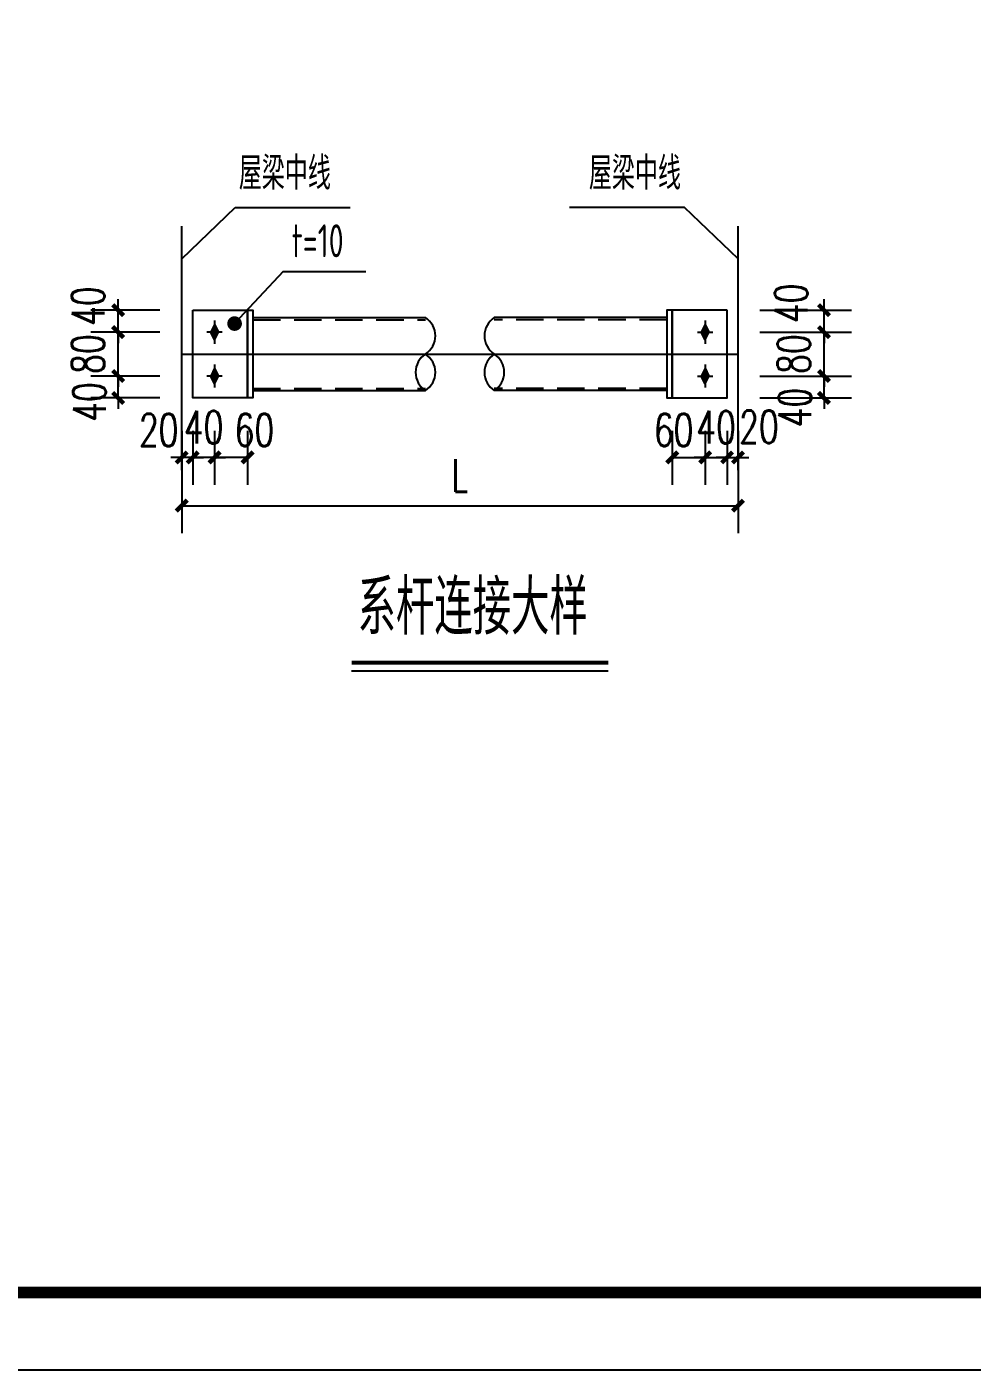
# Model space of a CAD drawing. Extents: x 180850 to 1400258, y 48356 to 327067.
# Drawn here: x 826690 to 843939, y 136382 to 160882 of the extents above; entities that cross this region are included whole.
import ezdxf
from ezdxf.enums import TextEntityAlignment as Align

# ---------------------------------------------------------------- set-up
doc = ezdxf.new("R2010")
doc.units = 0
doc.header["$LTSCALE"] = 1000
doc.linetypes.add('DASHED', pattern=[0.75, 0.5, -0.25])
for name, color, linetype in [('AXIS', 3, 'Continuous'), ('BOLT', 251, 'Continuous'), ('DOTE', 1, 'Continuous'), ('NUM', 7, 'Continuous'), ('PUB_TITLE', 4, 'Continuous'), ('PZ', 202, 'Continuous'), ('TEXT', 7, 'Continuous'), ('XG', 6, 'Continuous'), ('引出线', 3, 'Continuous')]:
    doc.layers.add(name, color=color, linetype=linetype)
doc.styles.add('_TCH_DIM_T3', font='SIMPLEX', dxfattribs={"width": 0.705882, "bigfont": 'GBCBIG'})
doc.styles.add('TSSD_Label', font='tssdeng.shx', dxfattribs={"width": 0.7, "bigfont": 'hztxt.shx'})
doc.dimstyles.new('TCH-200-1', dxfattribs={"dimtxt": 595, "dimasz": 200, "dimexe": 500, "dimexo": 600, "dimgap": 252.5, "dimtad": 1, "dimdec": 0, "dimzin": 0, "dimdsep": 46, "dimtxsty": '_TCH_DIM_T3', "dimblk": 'ARCHTICK', "dimcen": 0.09, "dimclrd": 3, "dimclre": 3, "dimclrt": 7, "dimazin": 2, "dimtfac": 1, "dimtdec": 0, "dimtix": 1, "dimtmove": 2, "dimatfit": 3, "dimfxl": 1, "dimtolj": 1, "dimtzin": 0, "dimarcsym": 0})

# ---------------------------------------------------------------- blocks, each defined once
blk = doc.blocks.new('_ArchTick')
at = {"color": 0, "linetype": 'ByBlock', "const_width": 0.4}
blk.add_lwpolyline([(-0.5, -0.5), (0.5, 0.5)], dxfattribs=at)
blk = doc.blocks.new('*D1631')
at = {"layer": 'AXIS', "color": 3, "lineweight": -2, "transparency": 16777216}
for p, q in [((828356, 155314), (828356, 155514)), ((829116, 155314), (827856, 155314)), ((828356, 154514), (828356, 155314)), ((829116, 154514), (827856, 154514)), ((828356, 154514), (828356, 154314))]:
    blk.add_line(p, q, dxfattribs=at)
at = {"layer": 'Defpoints', "color": 0, "transparency": 16777216}
for p in [(828356, 155314), (829716, 155314), (829716, 154514)]:
    blk.add_point(p, dxfattribs=at)
at = {"layer": 'AXIS', "color": 3, "lineweight": -2, "transparency": 16777216, "xscale": 200, "yscale": 200, "zscale": 200}
for p, rotation in [((828356, 155314), 270), ((828356, 154514), 90)]:
    blk.add_blockref('_ArchTick', p, dxfattribs=dict(at, rotation=rotation))
at = {"layer": 'AXIS', "color": 7, "transparency": 16777216, "insert": (827806, 154914), "char_height": 595, "attachment_point": 5, "rotation": 90, "style": '_TCH_DIM_T3'}
blk.add_mtext('\\A1;80', dxfattribs=at)
blk = doc.blocks.new('*D1632')
at = {"layer": 'AXIS', "color": 3, "lineweight": -2, "transparency": 16777216}
for p, q in [((828356, 155714), (828356, 155914)), ((829116, 155714), (827856, 155714)), ((828356, 155314), (828356, 155714)), ((829116, 155314), (827856, 155314)), ((828356, 155314), (828356, 155114))]:
    blk.add_line(p, q, dxfattribs=at)
at = {"layer": 'Defpoints', "color": 0, "transparency": 16777216}
for p in [(828356, 155714), (829716, 155714), (829716, 155314)]:
    blk.add_point(p, dxfattribs=at)
at = {"layer": 'AXIS', "color": 3, "lineweight": -2, "transparency": 16777216, "xscale": 200, "yscale": 200, "zscale": 200}
for p, rotation in [((828356, 155714), 270), ((828356, 155314), 90)]:
    blk.add_blockref('_ArchTick', p, dxfattribs=dict(at, rotation=rotation))
at = {"layer": 'AXIS', "color": 7, "transparency": 16777216, "insert": (827807, 155788), "char_height": 595, "attachment_point": 5, "rotation": 90, "style": '_TCH_DIM_T3'}
blk.add_mtext('\\A1;40', dxfattribs=at)
blk = doc.blocks.new('*D1633')
at = {"layer": 'AXIS', "color": 3, "lineweight": -2, "transparency": 16777216}
for p, q in [((828356, 154514), (828356, 154714)), ((829116, 154514), (827856, 154514)), ((828356, 154114), (828356, 154514)), ((829116, 154114), (827856, 154114)), ((828356, 154114), (828356, 153914))]:
    blk.add_line(p, q, dxfattribs=at)
at = {"layer": 'Defpoints', "color": 0, "transparency": 16777216}
for p in [(828356, 154514), (829716, 154514), (829716, 154114)]:
    blk.add_point(p, dxfattribs=at)
at = {"layer": 'AXIS', "color": 3, "lineweight": -2, "transparency": 16777216, "xscale": 200, "yscale": 200, "zscale": 200}
for p, rotation in [((828356, 154514), 270), ((828356, 154114), 90)]:
    blk.add_blockref('_ArchTick', p, dxfattribs=dict(at, rotation=rotation))
at = {"layer": 'AXIS', "color": 7, "transparency": 16777216, "insert": (827831, 154039), "char_height": 595, "attachment_point": 5, "rotation": 90, "style": '_TCH_DIM_T3'}
blk.add_mtext('\\A1;40', dxfattribs=at)
blk = doc.blocks.new('*D1634')
at = {"layer": 'AXIS', "color": 3, "lineweight": -2, "transparency": 16777216}
for p, q in [((829716, 153514), (829716, 152529)), ((830116, 153514), (830116, 152529)), ((829716, 153029), (829516, 153029)), ((830116, 153029), (829716, 153029)), ((830116, 153029), (830316, 153029))]:
    blk.add_line(p, q, dxfattribs=at)
at = {"layer": 'Defpoints', "color": 0, "transparency": 16777216}
for p in [(829716, 154114), (830116, 154114), (829716, 153029)]:
    blk.add_point(p, dxfattribs=at)
at = {"layer": 'AXIS', "color": 3, "lineweight": -2, "transparency": 16777216, "xscale": 200, "yscale": 200, "zscale": 200}
blk.add_blockref('_ArchTick', (829716, 153029), dxfattribs=at)
at = {"layer": 'AXIS', "color": 3, "lineweight": -2, "transparency": 16777216, "xscale": 200, "yscale": 200, "zscale": 200, "rotation": 180}
blk.add_blockref('_ArchTick', (830116, 153029), dxfattribs=at)
at = {"layer": 'AXIS', "color": 7, "transparency": 16777216, "insert": (829916, 153579), "char_height": 595, "attachment_point": 5, "style": '_TCH_DIM_T3'}
blk.add_mtext('\\A1;40', dxfattribs=at)
blk = doc.blocks.new('*D1635')
at = {"layer": 'AXIS', "color": 3, "lineweight": -2, "transparency": 16777216}
for p, q in [((829516, 153514), (829516, 152529)), ((829716, 153514), (829716, 152529)), ((829516, 153029), (829316, 153029)), ((829716, 153029), (829516, 153029)), ((829716, 153029), (829916, 153029))]:
    blk.add_line(p, q, dxfattribs=at)
at = {"layer": 'Defpoints', "color": 0, "transparency": 16777216}
for p in [(829516, 154114), (829716, 154114), (829516, 153029)]:
    blk.add_point(p, dxfattribs=at)
at = {"layer": 'AXIS', "color": 3, "lineweight": -2, "transparency": 16777216, "xscale": 200, "yscale": 200, "zscale": 200}
blk.add_blockref('_ArchTick', (829516, 153029), dxfattribs=at)
at = {"layer": 'AXIS', "color": 3, "lineweight": -2, "transparency": 16777216, "xscale": 200, "yscale": 200, "zscale": 200, "rotation": 180}
blk.add_blockref('_ArchTick', (829716, 153029), dxfattribs=at)
at = {"layer": 'AXIS', "color": 7, "transparency": 16777216, "insert": (829096, 153529), "char_height": 595, "width": 470.77, "attachment_point": 5, "style": '_TCH_DIM_T3'}
blk.add_mtext('\\A1;20', dxfattribs=at)
blk = doc.blocks.new('*D1636')
at = {"layer": 'AXIS', "color": 3, "lineweight": -2, "transparency": 16777216}
for p, q in [((830116, 153514), (830116, 152529)), ((830716, 153514), (830716, 152529)), ((830716, 153029), (830116, 153029))]:
    blk.add_line(p, q, dxfattribs=at)
at = {"layer": 'Defpoints', "color": 0, "transparency": 16777216}
for p in [(830116, 154114), (830716, 154114), (830116, 153029)]:
    blk.add_point(p, dxfattribs=at)
at = {"layer": 'AXIS', "color": 3, "lineweight": -2, "transparency": 16777216, "xscale": 200, "yscale": 200, "zscale": 200, "rotation": 180}
blk.add_blockref('_ArchTick', (830116, 153029), dxfattribs=at)
at = {"layer": 'AXIS', "color": 3, "lineweight": -2, "transparency": 16777216, "xscale": 200, "yscale": 200, "zscale": 200}
blk.add_blockref('_ArchTick', (830716, 153029), dxfattribs=at)
at = {"layer": 'AXIS', "color": 7, "transparency": 16777216, "insert": (830843, 153529), "char_height": 595, "attachment_point": 5, "style": '_TCH_DIM_T3'}
blk.add_mtext('\\A1;60', dxfattribs=at)
blk = doc.blocks.new('*D1637')
at = {"layer": 'AXIS', "color": 3, "lineweight": -2, "transparency": 16777216}
for p, q in [((829516, 152962), (829516, 151649)), ((839667, 152962), (839667, 151649)), ((829516, 152149), (839667, 152149))]:
    blk.add_line(p, q, dxfattribs=at)
at = {"layer": 'Defpoints', "color": 0, "transparency": 16777216}
for p in [(829516, 153562), (839667, 153562), (839667, 152149)]:
    blk.add_point(p, dxfattribs=at)
at = {"layer": 'AXIS', "color": 3, "lineweight": -2, "transparency": 16777216, "xscale": 200, "yscale": 200, "zscale": 200, "rotation": 180}
blk.add_blockref('_ArchTick', (829516, 152149), dxfattribs=at)
at = {"layer": 'AXIS', "color": 3, "lineweight": -2, "transparency": 16777216, "xscale": 200, "yscale": 200, "zscale": 200}
blk.add_blockref('_ArchTick', (839667, 152149), dxfattribs=at)
at = {"layer": 'AXIS', "color": 7, "transparency": 16777216, "insert": (834592, 152699), "char_height": 595, "attachment_point": 5, "style": '_TCH_DIM_T3'}
blk.add_mtext('\\A1;L', dxfattribs=at)
blk = doc.blocks.new('*D1646')
at = {"layer": 'AXIS', "color": 3, "lineweight": -2, "transparency": 16777216}
for p, q in [((841236, 155314), (841236, 155514)), ((840067, 155314), (841736, 155314)), ((841236, 154514), (841236, 155314)), ((840067, 154514), (841736, 154514)), ((841236, 154514), (841236, 154314))]:
    blk.add_line(p, q, dxfattribs=at)
at = {"layer": 'Defpoints', "color": 0, "transparency": 16777216}
for p in [(839467, 155314), (841236, 155314), (839467, 154514)]:
    blk.add_point(p, dxfattribs=at)
at = {"layer": 'AXIS', "color": 3, "lineweight": -2, "transparency": 16777216, "xscale": 200, "yscale": 200, "zscale": 200}
for p, rotation in [((841236, 155314), 270), ((841236, 154514), 90)]:
    blk.add_blockref('_ArchTick', p, dxfattribs=dict(at, rotation=rotation))
at = {"layer": 'AXIS', "color": 7, "transparency": 16777216, "insert": (840686, 154914), "char_height": 595, "attachment_point": 5, "rotation": 90, "style": '_TCH_DIM_T3'}
blk.add_mtext('\\A1;80', dxfattribs=at)
blk = doc.blocks.new('*D1647')
at = {"layer": 'AXIS', "color": 3, "lineweight": -2, "transparency": 16777216}
for p, q in [((841236, 155714), (841236, 155914)), ((840067, 155714), (841736, 155714)), ((841236, 155314), (841236, 155714)), ((840067, 155314), (841736, 155314)), ((841236, 155314), (841236, 155114))]:
    blk.add_line(p, q, dxfattribs=at)
at = {"layer": 'Defpoints', "color": 0, "transparency": 16777216}
for p in [(839467, 155714), (841236, 155714), (839467, 155314)]:
    blk.add_point(p, dxfattribs=at)
at = {"layer": 'AXIS', "color": 3, "lineweight": -2, "transparency": 16777216, "xscale": 200, "yscale": 200, "zscale": 200}
for p, rotation in [((841236, 155714), 270), ((841236, 155314), 90)]:
    blk.add_blockref('_ArchTick', p, dxfattribs=dict(at, rotation=rotation))
at = {"layer": 'AXIS', "color": 7, "transparency": 16777216, "insert": (840636, 155839), "char_height": 595, "attachment_point": 5, "rotation": 90, "style": '_TCH_DIM_T3'}
blk.add_mtext('\\A1;40', dxfattribs=at)
blk = doc.blocks.new('*D1648')
at = {"layer": 'AXIS', "color": 3, "lineweight": -2, "transparency": 16777216}
for p, q in [((841236, 154514), (841236, 154714)), ((840067, 154514), (841736, 154514)), ((841236, 154114), (841236, 154514)), ((840067, 154114), (841736, 154114)), ((841236, 154114), (841236, 153914))]:
    blk.add_line(p, q, dxfattribs=at)
at = {"layer": 'Defpoints', "color": 0, "transparency": 16777216}
for p in [(839467, 154514), (841236, 154514), (839467, 154114)]:
    blk.add_point(p, dxfattribs=at)
at = {"layer": 'AXIS', "color": 3, "lineweight": -2, "transparency": 16777216, "xscale": 200, "yscale": 200, "zscale": 200}
for p, rotation in [((841236, 154514), 270), ((841236, 154114), 90)]:
    blk.add_blockref('_ArchTick', p, dxfattribs=dict(at, rotation=rotation))
at = {"layer": 'AXIS', "color": 7, "transparency": 16777216, "insert": (840706, 153938), "char_height": 595, "attachment_point": 5, "rotation": 90, "style": '_TCH_DIM_T3'}
blk.add_mtext('\\A1;40', dxfattribs=at)
blk = doc.blocks.new('*D1649')
at = {"layer": 'AXIS', "color": 3, "lineweight": -2, "transparency": 16777216}
for p, q in [((839067, 153514), (839067, 152529)), ((839467, 153514), (839467, 152529)), ((839067, 153029), (838867, 153029)), ((839067, 153029), (839467, 153029)), ((839467, 153029), (839667, 153029))]:
    blk.add_line(p, q, dxfattribs=at)
at = {"layer": 'Defpoints', "color": 0, "transparency": 16777216}
for p in [(839067, 154114), (839467, 154114), (839467, 153029)]:
    blk.add_point(p, dxfattribs=at)
at = {"layer": 'AXIS', "color": 3, "lineweight": -2, "transparency": 16777216, "xscale": 200, "yscale": 200, "zscale": 200}
blk.add_blockref('_ArchTick', (839067, 153029), dxfattribs=at)
at = {"layer": 'AXIS', "color": 3, "lineweight": -2, "transparency": 16777216, "xscale": 200, "yscale": 200, "zscale": 200, "rotation": 180}
blk.add_blockref('_ArchTick', (839467, 153029), dxfattribs=at)
at = {"layer": 'AXIS', "color": 7, "transparency": 16777216, "insert": (839267, 153579), "char_height": 595, "attachment_point": 5, "style": '_TCH_DIM_T3'}
blk.add_mtext('\\A1;40', dxfattribs=at)
blk = doc.blocks.new('*D1650')
at = {"layer": 'AXIS', "color": 3, "lineweight": -2, "transparency": 16777216}
for p, q in [((839467, 153514), (839467, 152529)), ((839667, 153514), (839667, 152529)), ((839467, 153029), (839267, 153029)), ((839467, 153029), (839667, 153029)), ((839667, 153029), (839867, 153029))]:
    blk.add_line(p, q, dxfattribs=at)
at = {"layer": 'Defpoints', "color": 0, "transparency": 16777216}
for p in [(839467, 154114), (839667, 154114), (839667, 153029)]:
    blk.add_point(p, dxfattribs=at)
at = {"layer": 'AXIS', "color": 3, "lineweight": -2, "transparency": 16777216, "xscale": 200, "yscale": 200, "zscale": 200}
blk.add_blockref('_ArchTick', (839467, 153029), dxfattribs=at)
at = {"layer": 'AXIS', "color": 3, "lineweight": -2, "transparency": 16777216, "xscale": 200, "yscale": 200, "zscale": 200, "rotation": 180}
blk.add_blockref('_ArchTick', (839667, 153029), dxfattribs=at)
at = {"layer": 'AXIS', "color": 7, "transparency": 16777216, "insert": (840048, 153589), "char_height": 595, "width": 470.77, "attachment_point": 5, "style": '_TCH_DIM_T3'}
blk.add_mtext('\\A1;20', dxfattribs=at)
blk = doc.blocks.new('*D1651')
at = {"layer": 'AXIS', "color": 3, "lineweight": -2, "transparency": 16777216}
for p, q in [((838467, 153514), (838467, 152529)), ((839067, 153514), (839067, 152529)), ((838467, 153029), (839067, 153029))]:
    blk.add_line(p, q, dxfattribs=at)
at = {"layer": 'Defpoints', "color": 0, "transparency": 16777216}
for p in [(838467, 154114), (839067, 154114), (839067, 153029)]:
    blk.add_point(p, dxfattribs=at)
at = {"layer": 'AXIS', "color": 3, "lineweight": -2, "transparency": 16777216, "xscale": 200, "yscale": 200, "zscale": 200, "rotation": 180}
blk.add_blockref('_ArchTick', (838467, 153029), dxfattribs=at)
at = {"layer": 'AXIS', "color": 3, "lineweight": -2, "transparency": 16777216, "xscale": 200, "yscale": 200, "zscale": 200}
blk.add_blockref('_ArchTick', (839067, 153029), dxfattribs=at)
at = {"layer": 'AXIS', "color": 7, "transparency": 16777216, "insert": (838493, 153529), "char_height": 595, "attachment_point": 5, "style": '_TCH_DIM_T3'}
blk.add_mtext('\\A1;60', dxfattribs=at)

msp = doc.modelspace()

# ---------------------------------------------------------------- hatches: boundary and pattern name
at = {"layer": 'BOLT'}
for points in [[(830116.09, 155454.13), (830186.29, 155313.73), (830116.09, 155173.33), (830045.89, 155313.73)], [(839067.14, 155454.13), (838996.94, 155313.73), (839067.14, 155173.33), (839137.34, 155313.73)], [(830116.09, 154654.13), (830186.29, 154513.73), (830116.09, 154373.33), (830045.89, 154513.73)], [(839067.14, 154654.13), (838996.94, 154513.73), (839067.14, 154373.33), (839137.34, 154513.73)]]:
    msp.add_hatch(color=256, dxfattribs=at).paths.add_polyline_path(points)

# ---------------------------------------------------------------- linework, layer by layer
at = {"layer": 'AXIS'}
for p, q in [((829516.09, 156649.72), (830491.52, 157587.43)), ((830491.52, 157587.43), (832589.02, 157587.43)), ((838691.7, 157587.43), (836594.21, 157587.43)), ((839667.14, 156649.72), (838691.7, 157587.43)), ((829516.09, 152797.86), (829516.09, 157244.77)), ((839667.14, 152797.86), (839667.14, 157244.77)), ((831364.62, 156420.03), (830480.81, 155470.19)), ((831364.62, 156420.03), (832876.68, 156420.03))]:
    msp.add_line(p, q, dxfattribs=at)
at = {"layer": 'BOLT'}
for p, q in [((830116.09, 155454.13), (830045.89, 155313.73)), ((830116.09, 155524.33), (830116.09, 155103.13)), ((830116.09, 155454.13), (830186.29, 155313.73)), ((839067.14, 155454.13), (838996.94, 155313.73)), ((839067.14, 155524.33), (839067.14, 155103.13)), ((839067.14, 155454.13), (839137.34, 155313.73)), ((830256.49, 155313.73), (829975.69, 155313.73)), ((830116.09, 155173.33), (830045.89, 155313.73)), ((830116.09, 155173.33), (830186.29, 155313.73)), ((838926.74, 155313.73), (839207.54, 155313.73)), ((839067.14, 155173.33), (838996.94, 155313.73)), ((839067.14, 155173.33), (839137.34, 155313.73)), ((830116.09, 154654.13), (830045.89, 154513.73)), ((830116.09, 154724.33), (830116.09, 154303.13)), ((830116.09, 154654.13), (830186.29, 154513.73)), ((839067.14, 154654.13), (838996.94, 154513.73)), ((839067.14, 154724.33), (839067.14, 154303.13)), ((839067.14, 154654.13), (839137.34, 154513.73)), ((830256.49, 154513.73), (829975.69, 154513.73)), ((830116.09, 154373.33), (830045.89, 154513.73)), ((830116.09, 154373.33), (830186.29, 154513.73)), ((838926.74, 154513.73), (839207.54, 154513.73)), ((839067.14, 154373.33), (838996.94, 154513.73)), ((839067.14, 154373.33), (839137.34, 154513.73))]:
    msp.add_line(p, q, dxfattribs=at)
at = {"layer": 'DOTE'}
msp.add_line((829516.09, 154913.73), (839667.14, 154913.73), dxfattribs=at)
at = {"layer": 'NUM', "const_width": 75}
msp.add_lwpolyline([(832614.27, 149285.76), (837299.58, 149285.76)], dxfattribs=at)
at = {"layer": 'NUM'}
msp.add_lwpolyline([(832614.27, 149135.76), (837299.58, 149135.76)], dxfattribs=at)
at = {"layer": 'PUB_TITLE'}
msp.add_lwpolyline([(797005.45, 220381.89), (915934.63, 220381.89), (915934.63, 136381.97), (797005.45, 136381.97)], close=True, dxfattribs=at)
at = {"layer": 'PUB_TITLE', "const_width": 212.12}
msp.add_lwpolyline([(800540.8, 137796.11), (800540.8, 218967.75), (914520.49, 218967.75), (914520.49, 137796.11)], close=True, dxfattribs=at)
at = {"layer": 'PZ'}
for points in [[(829716.09, 155713.73), (830716.09, 155713.73), (830716.09, 154113.73), (829716.09, 154113.73)], [(830716.09, 155713.73), (830816.09, 155713.73), (830816.09, 154113.73), (830716.09, 154113.73)], [(838467.14, 155713.73), (838367.14, 155713.73), (838367.14, 154113.73), (838467.14, 154113.73)], [(839467.14, 155713.73), (838467.14, 155713.73), (838467.14, 154113.73), (839467.14, 154113.73)]]:
    msp.add_lwpolyline(points, close=True, dxfattribs=at)
at = {"layer": 'XG'}
for p, q in [((830816.09, 155578.73), (833963.49, 155578.73)), ((838367.14, 155578.73), (835219.74, 155578.73)), ((830816.09, 154248.73), (833963.49, 154248.73)), ((838367.14, 154248.73), (835219.74, 154248.73))]:
    msp.add_line(p, q, dxfattribs=at)
at = {"layer": 'XG', "linetype": 'DASHED'}
for p, q in [((830816.09, 155538.73), (833963.49, 155538.73)), ((838367.14, 155538.73), (835219.74, 155538.73)), ((830816.09, 154288.73), (833963.49, 154288.73)), ((838367.14, 154288.73), (835219.74, 154288.73))]:
    msp.add_line(p, q, dxfattribs=at)
at = {"layer": 'XG'}
for centre, start, end in [((833748.47, 155246.23), 302.890409, 57.109591), ((835434.76, 155246.23), 122.890409, 237.109591), ((834178.52, 154581.23), 122.890409, 237.109591), ((833748.47, 154581.23), 302.890409, 57.109591), ((835434.76, 154581.23), 122.890409, 237.109591), ((835004.71, 154581.23), 302.890409, 57.109591)]:
    msp.add_arc(centre, 395.97, start, end, dxfattribs=at)
at = {"layer": '引出线', "const_width": 133.33}
msp.add_lwpolyline([(830414.14, 155470.19, 1), (830547.48, 155470.19, 1)], format="xyb", close=True, dxfattribs=at)

# ---------------------------------------------------------------- texts
at = {"layer": 'TEXT', "style": 'TSSD_Label', "width": 0.7}
for p in [(832237.72, 157731.19), (838625.51, 157731.19)]:
    msp.add_text('屋梁中线', height=600, dxfattribs=at).set_placement(p, align=Align.BOTTOM_RIGHT)
for s, height, p in [('t=10', 600, (831520.94, 156500.03)), ('系杆连接大样', 1000, (832725.88, 149495.76))]:
    msp.add_text(s, height=height, dxfattribs=at).set_placement(p, align=Align.BOTTOM_LEFT)

# ---------------------------------------------------------------- dimensions: what is measured, and where the dimension line sits
at = {"layer": 'AXIS'}
for base, p1, p2, angle, text, picture, middle in [((828355.78, 155713.73), (829716.09, 155313.73), (829716.09, 155713.73), 90, '40', '*D1632', (827806.76, 155788.35)), ((841236.29, 155713.73), (839467.14, 155313.73), (839467.14, 155713.73), 90, '40', '*D1647', (840636.25, 155838.51)), ((828355.78, 154513.73), (829716.09, 154113.73), (829716.09, 154513.73), 90, '40', '*D1633', (827830.77, 154039.12)), ((841236.29, 154513.73), (839467.14, 154113.73), (839467.14, 154513.73), 90, '40', '*D1648', (840705.98, 153938.15)), ((839067.14, 153029.08), (838467.14, 154113.73), (839067.14, 154113.73), 180, '60', '*D1651', (838492.53, 153529.08)), ((839667.14, 153029.08), (839467.14, 154113.73), (839667.14, 154113.73), 180, '20', '*D1650', (840047.76, 153589.33))]:
    dim = msp.add_linear_dim(base=base, p1=p1, p2=p2, angle=angle, text=text, dimstyle='TCH-200-1', dxfattribs=at)
    dim.commit()
    dim.dimension.update_dxf_attribs({"geometry": picture, "text_midpoint": middle, "dimtype": 160})
for base, p1, p2, angle, text, picture, middle in [((828355.78, 155313.73), (829716.09, 154513.73), (829716.09, 155313.73), 90, '80', '*D1631', (827805.78, 154913.73)), ((841236.29, 155313.73), (839467.14, 154513.73), (839467.14, 155313.73), 90, '80', '*D1646', (840686.29, 154913.73)), ((839467.14, 153029.08), (839067.14, 154113.73), (839467.14, 154113.73), 180, '40', '*D1649', (839267.14, 153579.08))]:
    dim = msp.add_linear_dim(base=base, p1=p1, p2=p2, angle=angle, text=text, dimstyle='TCH-200-1', dxfattribs=at)
    dim.commit()
    dim.dimension.update_dxf_attribs({"geometry": picture, "text_midpoint": middle})
for base, p1, p2, text, picture, middle in [((829516.09, 153029.08), (829716.09, 154113.73), (829516.09, 154113.73), '20', '*D1635', (829096.32, 153529.08)), ((830116.09, 153029.08), (830716.09, 154113.73), (830116.09, 154113.73), '60', '*D1636', (830842.54, 153529.08))]:
    dim = msp.add_linear_dim(base=base, p1=p1, p2=p2, text=text, dimstyle='TCH-200-1', dxfattribs=at)
    dim.commit()
    dim.dimension.update_dxf_attribs({"geometry": picture, "text_midpoint": middle, "dimtype": 160})
for base, p1, p2, text, picture, middle in [((829716.09, 153029.08), (830116.09, 154113.73), (829716.09, 154113.73), '40', '*D1634', (829916.09, 153579.08)), ((839667.14, 152148.57), (829516.09, 153561.6), (839667.14, 153561.6), 'L', '*D1637', (834591.61, 152698.57))]:
    dim = msp.add_linear_dim(base=base, p1=p1, p2=p2, text=text, dimstyle='TCH-200-1', dxfattribs=at)
    dim.commit()
    dim.dimension.update_dxf_attribs({"geometry": picture, "text_midpoint": middle})

doc.saveas('drawing.dxf')
